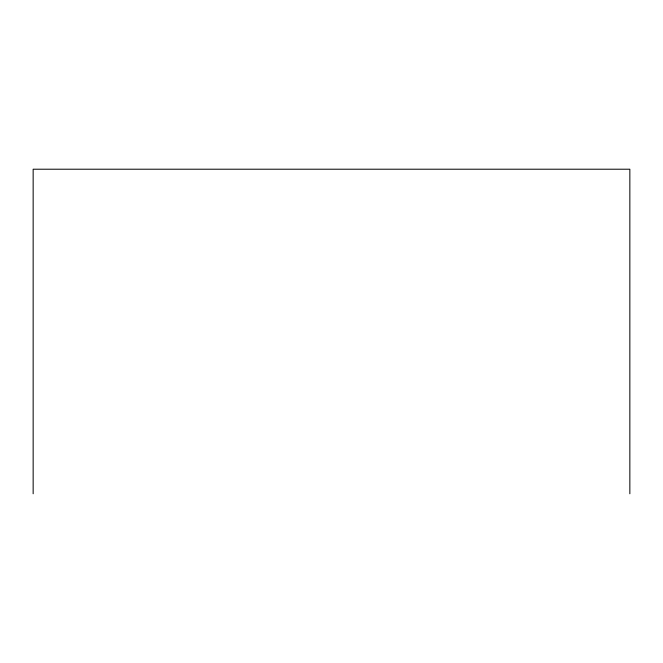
<?xml version="1.0" encoding="UTF-8"?>
<svg xmlns="http://www.w3.org/2000/svg" width="663" height="663" viewBox="0 0 663 663"><rect width="100%" height="100%" fill="white"/><g stroke="black" fill="none" stroke-linecap="round" stroke-linejoin="round"><path stroke-width="0.99" d="M629.85 493.786L629.85 169.214L33.15 169.214L33.15 493.786"/></g></svg>
